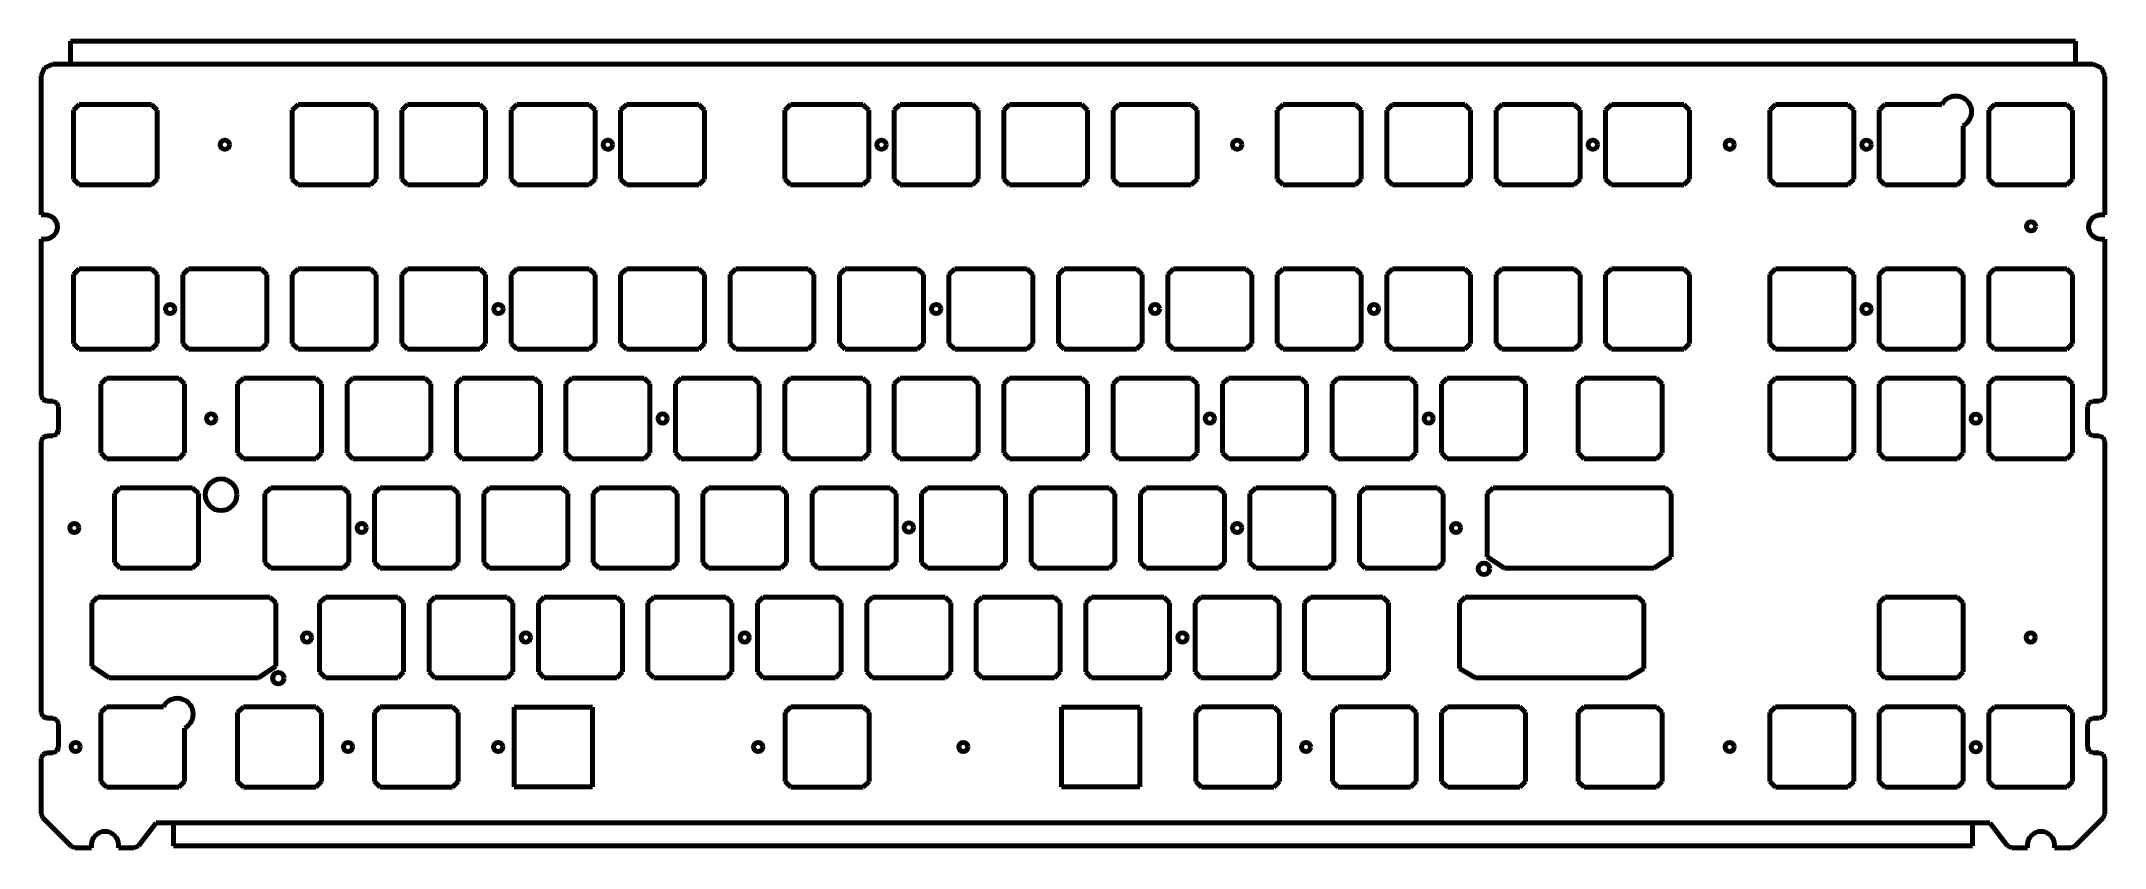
# Model space of a CAD drawing. Header units: millimetres. Extents: x 16 to 375, y 31 to 171.
import ezdxf

# ---------------------------------------------------------------- set-up
doc = ezdxf.new("R2010")
doc.units = ezdxf.units.MM
doc.layers.get('0').update_dxf_attribs({"lineweight": 70, "true_color": 0x008000})

msp = doc.modelspace()

# ---------------------------------------------------------------- linework, layer by layer
at = {"color": 4}
for p, q in [((369.74, 171.32), (20.76, 171.32)), ((20.76, 171.32), (20.76, 167.32)), ((369.74, 171.32), (369.74, 167.32)), ((16.25, 166.73), (15.66, 165.32)), ((15.66, 165.32), (15.66, 141.15)), ((17.66, 167.32), (16.25, 166.73)), ((372.84, 167.32), (17.66, 167.32)), ((374.25, 166.73), (372.84, 167.32)), ((374.84, 165.32), (374.25, 166.73)), ((374.84, 141.15), (374.84, 165.32)), ((21.26, 159.32), (22.26, 160.32)), ((21.26, 147.32), (21.26, 159.32)), ((22.26, 160.32), (34.86, 160.32)), ((34.86, 160.32), (35.86, 159.32)), ((35.86, 159.32), (35.86, 147.32)), ((59.36, 159.32), (60.36, 160.32)), ((59.36, 147.32), (59.36, 159.32)), ((60.36, 160.32), (72.96, 160.32)), ((72.96, 160.32), (73.96, 159.32)), ((73.96, 159.32), (73.96, 147.32)), ((78.41, 159.32), (79.41, 160.32)), ((78.41, 147.32), (78.41, 159.32)), ((79.41, 160.32), (92.01, 160.32)), ((92.01, 160.32), (93.01, 159.32)), ((93.01, 159.32), (93.01, 147.32)), ((97.46, 159.32), (98.46, 160.32)), ((97.46, 147.32), (97.46, 159.32)), ((98.46, 160.32), (111.06, 160.32)), ((111.06, 160.32), (112.06, 159.32)), ((112.06, 159.32), (112.06, 147.32)), ((116.51, 159.32), (117.51, 160.32)), ((116.51, 147.32), (116.51, 159.32)), ((117.51, 160.32), (130.11, 160.32)), ((130.11, 160.32), (131.11, 159.32)), ((131.11, 159.32), (131.11, 147.32)), ((145.09, 159.32), (146.09, 160.32)), ((145.09, 147.32), (145.09, 159.32)), ((146.09, 160.32), (158.69, 160.32)), ((158.69, 160.32), (159.69, 159.32)), ((159.69, 159.32), (159.69, 147.32)), ((164.14, 159.32), (165.14, 160.32)), ((164.14, 147.32), (164.14, 159.32)), ((165.14, 160.32), (177.74, 160.32)), ((177.74, 160.32), (178.74, 159.32)), ((178.74, 159.32), (178.74, 147.32)), ((183.19, 159.32), (184.19, 160.32)), ((183.19, 147.32), (183.19, 159.32)), ((184.19, 160.32), (196.79, 160.32)), ((196.79, 160.32), (197.79, 159.32)), ((197.79, 159.32), (197.79, 147.32)), ((202.24, 159.32), (203.24, 160.32)), ((202.24, 147.32), (202.24, 159.32)), ((203.24, 160.32), (215.84, 160.32)), ((215.84, 160.32), (216.84, 159.32)), ((216.84, 159.32), (216.84, 147.32)), ((230.81, 159.32), (231.81, 160.32)), ((230.81, 147.32), (230.81, 159.32)), ((231.81, 160.32), (244.41, 160.32)), ((244.41, 160.32), (245.41, 159.32)), ((245.41, 159.32), (245.41, 147.32)), ((249.86, 159.32), (250.86, 160.32)), ((249.86, 147.32), (249.86, 159.32)), ((250.86, 160.32), (263.46, 160.32)), ((263.46, 160.32), (264.46, 159.32)), ((264.46, 159.32), (264.46, 147.32)), ((268.91, 159.32), (269.91, 160.32)), ((268.91, 147.32), (268.91, 159.32)), ((269.91, 160.32), (282.51, 160.32)), ((282.51, 160.32), (283.51, 159.32)), ((283.51, 159.32), (283.51, 147.32)), ((287.96, 159.32), (288.96, 160.32)), ((287.96, 147.32), (287.96, 159.32)), ((288.96, 160.32), (301.56, 160.32)), ((301.56, 160.32), (302.56, 159.32)), ((302.56, 159.32), (302.56, 147.32)), ((316.54, 159.32), (317.54, 160.32)), ((316.54, 147.32), (316.54, 159.32)), ((317.54, 160.32), (330.14, 160.32)), ((330.14, 160.32), (331.14, 159.32)), ((331.14, 159.32), (331.14, 147.32)), ((335.59, 159.32), (336.59, 160.32)), ((335.59, 147.32), (335.59, 159.32)), ((336.59, 160.32), (346.48, 160.32)), ((354.64, 159.32), (355.64, 160.32)), ((354.64, 147.32), (354.64, 159.32)), ((355.64, 160.32), (368.24, 160.32)), ((368.24, 160.32), (369.24, 159.32)), ((369.24, 159.32), (369.24, 147.32)), ((350.19, 156.61), (350.19, 147.32)), ((22.26, 146.32), (21.26, 147.32)), ((35.86, 147.32), (34.86, 146.32)), ((60.36, 146.32), (59.36, 147.32)), ((73.96, 147.32), (72.96, 146.32)), ((79.41, 146.32), (78.41, 147.32)), ((93.01, 147.32), (92.01, 146.32)), ((98.46, 146.32), (97.46, 147.32)), ((112.06, 147.32), (111.06, 146.32)), ((117.51, 146.32), (116.51, 147.32)), ((131.11, 147.32), (130.11, 146.32)), ((146.09, 146.32), (145.09, 147.32)), ((159.69, 147.32), (158.69, 146.32)), ((165.14, 146.32), (164.14, 147.32)), ((178.74, 147.32), (177.74, 146.32)), ((184.19, 146.32), (183.19, 147.32)), ((197.79, 147.32), (196.79, 146.32)), ((203.24, 146.32), (202.24, 147.32)), ((216.84, 147.32), (215.84, 146.32)), ((231.81, 146.32), (230.81, 147.32)), ((245.41, 147.32), (244.41, 146.32)), ((250.86, 146.32), (249.86, 147.32)), ((264.46, 147.32), (263.46, 146.32)), ((269.91, 146.32), (268.91, 147.32)), ((283.51, 147.32), (282.51, 146.32)), ((288.96, 146.32), (287.96, 147.32)), ((302.56, 147.32), (301.56, 146.32)), ((317.54, 146.32), (316.54, 147.32)), ((331.14, 147.32), (330.14, 146.32)), ((336.59, 146.32), (335.59, 147.32)), ((350.19, 147.32), (349.19, 146.32)), ((355.64, 146.32), (354.64, 147.32)), ((369.24, 147.32), (368.24, 146.32)), ((34.86, 146.32), (22.26, 146.32)), ((72.96, 146.32), (60.36, 146.32)), ((92.01, 146.32), (79.41, 146.32)), ((111.06, 146.32), (98.46, 146.32)), ((130.11, 146.32), (117.51, 146.32)), ((158.69, 146.32), (146.09, 146.32)), ((177.74, 146.32), (165.14, 146.32)), ((196.79, 146.32), (184.19, 146.32)), ((215.84, 146.32), (203.24, 146.32)), ((244.41, 146.32), (231.81, 146.32)), ((263.46, 146.32), (250.86, 146.32)), ((282.51, 146.32), (269.91, 146.32)), ((301.56, 146.32), (288.96, 146.32)), ((330.14, 146.32), (317.54, 146.32)), ((349.19, 146.32), (336.59, 146.32)), ((368.24, 146.32), (355.64, 146.32)), ((16.35, 141.15), (15.66, 141.15)), ((374.15, 141.15), (374.84, 141.15)), ((16.35, 136.92), (15.66, 136.92)), ((15.66, 136.92), (15.66, 109.7)), ((374.15, 136.92), (374.84, 136.92)), ((374.84, 109.7), (374.84, 136.92)), ((22.26, 131.75), (21.26, 130.75)), ((21.26, 118.75), (21.26, 130.75)), ((22.26, 131.75), (34.86, 131.75)), ((34.86, 131.75), (35.86, 130.75)), ((35.86, 130.75), (35.86, 118.75)), ((40.31, 130.75), (41.31, 131.75)), ((40.31, 118.75), (40.31, 130.75)), ((41.31, 131.75), (53.91, 131.75)), ((53.91, 131.75), (54.91, 130.75)), ((54.91, 130.75), (54.91, 118.75)), ((59.36, 130.75), (60.36, 131.75)), ((59.36, 118.75), (59.36, 130.75)), ((60.36, 131.75), (72.96, 131.75)), ((72.96, 131.75), (73.96, 130.75)), ((73.96, 130.75), (73.96, 118.75)), ((78.41, 130.75), (79.41, 131.75)), ((78.41, 118.75), (78.41, 130.75)), ((79.41, 131.75), (92.01, 131.75)), ((92.01, 131.75), (93.01, 130.75)), ((93.01, 130.75), (93.01, 118.75)), ((97.46, 130.75), (98.46, 131.75)), ((97.46, 118.75), (97.46, 130.75)), ((98.46, 131.75), (111.06, 131.75)), ((111.06, 131.75), (112.06, 130.75)), ((112.06, 130.75), (112.06, 118.75)), ((116.51, 130.75), (117.51, 131.75)), ((116.51, 118.75), (116.51, 130.75)), ((117.51, 131.75), (130.11, 131.75)), ((130.11, 131.75), (131.11, 130.75)), ((131.11, 130.75), (131.11, 118.75)), ((135.56, 130.75), (136.56, 131.75)), ((135.56, 118.75), (135.56, 130.75)), ((136.56, 131.75), (149.16, 131.75)), ((149.16, 131.75), (150.16, 130.75)), ((150.16, 130.75), (150.16, 118.75)), ((154.61, 130.75), (155.61, 131.75)), ((154.61, 118.75), (154.61, 130.75)), ((155.61, 131.75), (168.21, 131.75)), ((168.21, 131.75), (169.21, 130.75)), ((169.21, 130.75), (169.21, 118.75)), ((173.66, 130.75), (174.66, 131.75)), ((173.66, 118.75), (173.66, 130.75)), ((174.66, 131.75), (187.26, 131.75)), ((187.26, 131.75), (188.26, 130.75)), ((188.26, 130.75), (188.26, 118.75)), ((192.71, 130.75), (193.71, 131.75)), ((192.71, 118.75), (192.71, 130.75)), ((193.71, 131.75), (206.31, 131.75)), ((206.31, 131.75), (207.31, 130.75)), ((207.31, 130.75), (207.31, 118.75)), ((211.76, 130.75), (212.76, 131.75)), ((211.76, 118.75), (211.76, 130.75)), ((212.76, 131.75), (225.36, 131.75)), ((225.36, 131.75), (226.36, 130.75)), ((226.36, 130.75), (226.36, 118.75)), ((230.81, 130.75), (231.81, 131.75)), ((230.81, 118.75), (230.81, 130.75)), ((231.81, 131.75), (244.41, 131.75)), ((244.41, 131.75), (245.41, 130.75)), ((245.41, 130.75), (245.41, 118.75)), ((249.86, 130.75), (250.86, 131.75)), ((249.86, 118.75), (249.86, 130.75)), ((250.86, 131.75), (263.46, 131.75)), ((263.46, 131.75), (264.46, 130.75)), ((264.46, 130.75), (264.46, 118.75)), ((268.91, 130.75), (269.91, 131.75)), ((268.91, 118.75), (268.91, 130.75)), ((269.91, 131.75), (282.51, 131.75)), ((282.51, 131.75), (283.51, 130.75)), ((283.51, 130.75), (283.51, 118.75)), ((287.96, 130.75), (288.96, 131.75)), ((287.96, 118.75), (287.96, 130.75)), ((288.96, 131.75), (301.56, 131.75)), ((301.56, 131.75), (302.56, 130.75)), ((302.56, 130.75), (302.56, 118.75)), ((316.54, 130.75), (317.54, 131.75)), ((316.54, 118.75), (316.54, 130.75)), ((317.54, 131.75), (330.14, 131.75)), ((330.14, 131.75), (331.14, 130.75)), ((331.14, 130.75), (331.14, 118.75)), ((336.59, 131.75), (335.59, 130.75)), ((335.59, 130.75), (335.59, 118.75)), ((349.19, 131.75), (336.59, 131.75)), ((350.19, 130.75), (349.19, 131.75)), ((350.19, 118.75), (350.19, 130.75)), ((354.64, 130.75), (355.64, 131.75)), ((354.64, 118.75), (354.64, 130.75)), ((355.64, 131.75), (368.24, 131.75)), ((368.24, 131.75), (369.24, 130.75)), ((369.24, 130.75), (369.24, 118.75)), ((22.26, 117.75), (21.26, 118.75)), ((35.86, 118.75), (34.86, 117.75)), ((41.31, 117.75), (40.31, 118.75)), ((54.91, 118.75), (53.91, 117.75)), ((60.36, 117.75), (59.36, 118.75)), ((73.96, 118.75), (72.96, 117.75)), ((79.41, 117.75), (78.41, 118.75)), ((93.01, 118.75), (92.01, 117.75)), ((98.46, 117.75), (97.46, 118.75)), ((112.06, 118.75), (111.06, 117.75)), ((117.51, 117.75), (116.51, 118.75)), ((131.11, 118.75), (130.11, 117.75)), ((136.56, 117.75), (135.56, 118.75)), ((150.16, 118.75), (149.16, 117.75)), ((155.61, 117.75), (154.61, 118.75)), ((169.21, 118.75), (168.21, 117.75)), ((174.66, 117.75), (173.66, 118.75)), ((188.26, 118.75), (187.26, 117.75)), ((193.71, 117.75), (192.71, 118.75)), ((207.31, 118.75), (206.31, 117.75)), ((212.76, 117.75), (211.76, 118.75)), ((226.36, 118.75), (225.36, 117.75)), ((231.81, 117.75), (230.81, 118.75)), ((245.41, 118.75), (244.41, 117.75)), ((250.86, 117.75), (249.86, 118.75)), ((264.46, 118.75), (263.46, 117.75)), ((269.91, 117.75), (268.91, 118.75)), ((283.51, 118.75), (282.51, 117.75)), ((288.96, 117.75), (287.96, 118.75)), ((302.56, 118.75), (301.56, 117.75)), ((317.54, 117.75), (316.54, 118.75)), ((331.14, 118.75), (330.14, 117.75)), ((335.59, 118.75), (336.59, 117.75)), ((349.19, 117.75), (350.19, 118.75)), ((355.64, 117.75), (354.64, 118.75)), ((369.24, 118.75), (368.24, 117.75)), ((34.86, 117.75), (22.26, 117.75)), ((53.91, 117.75), (41.31, 117.75)), ((72.96, 117.75), (60.36, 117.75)), ((92.01, 117.75), (79.41, 117.75)), ((111.06, 117.75), (98.46, 117.75)), ((130.11, 117.75), (117.51, 117.75)), ((149.16, 117.75), (136.56, 117.75)), ((168.21, 117.75), (155.61, 117.75)), ((187.26, 117.75), (174.66, 117.75)), ((206.31, 117.75), (193.71, 117.75)), ((225.36, 117.75), (212.76, 117.75)), ((244.41, 117.75), (231.81, 117.75)), ((263.46, 117.75), (250.86, 117.75)), ((282.51, 117.75), (269.91, 117.75)), ((301.56, 117.75), (288.96, 117.75)), ((330.14, 117.75), (317.54, 117.75)), ((336.59, 117.75), (349.19, 117.75)), ((368.24, 117.75), (355.64, 117.75)), ((26.02, 111.7), (27.02, 112.7)), ((26.02, 99.7), (26.02, 111.7)), ((27.02, 112.7), (39.62, 112.7)), ((39.62, 112.7), (40.62, 111.7)), ((40.62, 111.7), (40.62, 99.7)), ((49.84, 111.7), (50.84, 112.7)), ((49.84, 99.7), (49.84, 111.7)), ((50.84, 112.7), (63.44, 112.7)), ((63.44, 112.7), (64.44, 111.7)), ((64.44, 111.7), (64.44, 99.7)), ((68.89, 111.7), (69.89, 112.7)), ((68.89, 99.7), (68.89, 111.7)), ((69.89, 112.7), (82.49, 112.7)), ((82.49, 112.7), (83.49, 111.7)), ((83.49, 111.7), (83.49, 99.7)), ((87.94, 111.7), (88.94, 112.7)), ((87.94, 99.7), (87.94, 111.7)), ((88.94, 112.7), (101.54, 112.7)), ((101.54, 112.7), (102.54, 111.7)), ((102.54, 111.7), (102.54, 99.7)), ((106.99, 111.7), (107.99, 112.7)), ((106.99, 99.7), (106.99, 111.7)), ((107.99, 112.7), (120.59, 112.7)), ((120.59, 112.7), (121.59, 111.7)), ((121.59, 111.7), (121.59, 99.7)), ((126.04, 111.7), (127.04, 112.7)), ((126.04, 99.7), (126.04, 111.7)), ((127.04, 112.7), (139.64, 112.7)), ((139.64, 112.7), (140.64, 111.7)), ((140.64, 111.7), (140.64, 99.7)), ((145.09, 111.7), (146.09, 112.7)), ((145.09, 99.7), (145.09, 111.7)), ((146.09, 112.7), (158.69, 112.7)), ((158.69, 112.7), (159.69, 111.7)), ((159.69, 111.7), (159.69, 99.7)), ((164.14, 111.7), (165.14, 112.7)), ((164.14, 99.7), (164.14, 111.7)), ((165.14, 112.7), (177.74, 112.7)), ((177.74, 112.7), (178.74, 111.7)), ((178.74, 111.7), (178.74, 99.7)), ((183.19, 111.7), (184.19, 112.7)), ((183.19, 99.7), (183.19, 111.7)), ((184.19, 112.7), (196.79, 112.7)), ((196.79, 112.7), (197.79, 111.7)), ((197.79, 111.7), (197.79, 99.7)), ((202.24, 111.7), (203.24, 112.7)), ((202.24, 99.7), (202.24, 111.7)), ((203.24, 112.7), (215.84, 112.7)), ((215.84, 112.7), (216.84, 111.7)), ((216.84, 111.7), (216.84, 99.7)), ((221.29, 111.7), (222.29, 112.7)), ((221.29, 99.7), (221.29, 111.7)), ((222.29, 112.7), (234.89, 112.7)), ((234.89, 112.7), (235.89, 111.7)), ((235.89, 111.7), (235.89, 99.7)), ((240.34, 111.7), (241.34, 112.7)), ((240.34, 99.7), (240.34, 111.7)), ((241.34, 112.7), (253.94, 112.7)), ((253.94, 112.7), (254.94, 111.7)), ((254.94, 111.7), (254.94, 99.7)), ((259.39, 111.7), (260.39, 112.7)), ((259.39, 99.7), (259.39, 111.7)), ((260.39, 112.7), (272.99, 112.7)), ((272.99, 112.7), (273.99, 111.7)), ((273.99, 111.7), (273.99, 99.7)), ((283.2, 111.7), (284.2, 112.7)), ((283.2, 99.7), (283.2, 111.7)), ((284.2, 112.7), (296.8, 112.7)), ((296.8, 112.7), (297.8, 111.7)), ((297.8, 111.7), (297.8, 99.7)), ((316.54, 111.7), (317.54, 112.7)), ((316.54, 99.7), (316.54, 111.7)), ((317.54, 112.7), (330.14, 112.7)), ((330.14, 112.7), (331.14, 111.7)), ((331.14, 111.7), (331.14, 99.7)), ((336.59, 112.7), (335.59, 111.7)), ((335.59, 111.7), (335.59, 99.7)), ((349.19, 112.7), (336.59, 112.7)), ((350.19, 111.7), (349.19, 112.7)), ((350.19, 99.7), (350.19, 111.7)), ((354.64, 111.7), (355.64, 112.7)), ((354.64, 99.7), (354.64, 111.7)), ((355.64, 112.7), (368.24, 112.7)), ((368.24, 112.7), (369.24, 111.7)), ((369.24, 111.7), (369.24, 99.7)), ((15.66, 109.7), (15.96, 108.99)), ((15.96, 108.99), (16.66, 108.7)), ((17.66, 108.7), (16.66, 108.7)), ((18.37, 108.4), (17.66, 108.7)), ((18.66, 107.7), (18.37, 108.4)), ((372.13, 108.4), (371.84, 107.7)), ((372.84, 108.7), (372.13, 108.4)), ((372.84, 108.7), (373.84, 108.7)), ((373.84, 108.7), (374.54, 108.99)), ((374.54, 108.99), (374.84, 109.7)), ((18.66, 107.7), (18.66, 103.7)), ((371.84, 105.7), (371.84, 107.7)), ((371.84, 105.7), (371.84, 103.7)), ((15.96, 102.4), (15.66, 101.7)), ((15.66, 54.55), (15.66, 101.7)), ((16.66, 102.7), (15.96, 102.4)), ((17.66, 102.7), (16.66, 102.7)), ((17.66, 102.7), (18.37, 102.99)), ((18.37, 102.99), (18.66, 103.7)), ((371.84, 103.7), (372.13, 102.99)), ((372.13, 102.99), (372.84, 102.7)), ((372.84, 102.7), (373.84, 102.7)), ((374.54, 102.4), (373.84, 102.7)), ((374.84, 101.7), (374.54, 102.4)), ((374.84, 54.55), (374.84, 101.7)), ((27.02, 98.7), (26.02, 99.7)), ((39.62, 98.7), (27.02, 98.7)), ((40.62, 99.7), (39.62, 98.7)), ((50.84, 98.7), (49.84, 99.7)), ((63.44, 98.7), (50.84, 98.7)), ((64.44, 99.7), (63.44, 98.7)), ((69.89, 98.7), (68.89, 99.7)), ((82.49, 98.7), (69.89, 98.7)), ((83.49, 99.7), (82.49, 98.7)), ((88.94, 98.7), (87.94, 99.7)), ((101.54, 98.7), (88.94, 98.7)), ((102.54, 99.7), (101.54, 98.7)), ((107.99, 98.7), (106.99, 99.7)), ((120.59, 98.7), (107.99, 98.7)), ((121.59, 99.7), (120.59, 98.7)), ((127.04, 98.7), (126.04, 99.7)), ((139.64, 98.7), (127.04, 98.7)), ((140.64, 99.7), (139.64, 98.7)), ((146.09, 98.7), (145.09, 99.7)), ((158.69, 98.7), (146.09, 98.7)), ((159.69, 99.7), (158.69, 98.7)), ((165.14, 98.7), (164.14, 99.7)), ((177.74, 98.7), (165.14, 98.7)), ((178.74, 99.7), (177.74, 98.7)), ((184.19, 98.7), (183.19, 99.7)), ((196.79, 98.7), (184.19, 98.7)), ((197.79, 99.7), (196.79, 98.7)), ((203.24, 98.7), (202.24, 99.7)), ((215.84, 98.7), (203.24, 98.7)), ((216.84, 99.7), (215.84, 98.7)), ((222.29, 98.7), (221.29, 99.7)), ((234.89, 98.7), (222.29, 98.7)), ((235.89, 99.7), (234.89, 98.7)), ((241.34, 98.7), (240.34, 99.7)), ((253.94, 98.7), (241.34, 98.7)), ((254.94, 99.7), (253.94, 98.7)), ((260.39, 98.7), (259.39, 99.7)), ((272.99, 98.7), (260.39, 98.7)), ((273.99, 99.7), (272.99, 98.7)), ((284.2, 98.7), (283.2, 99.7)), ((296.8, 98.7), (284.2, 98.7)), ((297.8, 99.7), (296.8, 98.7)), ((317.54, 98.7), (316.54, 99.7)), ((330.14, 98.7), (317.54, 98.7)), ((331.14, 99.7), (330.14, 98.7)), ((335.59, 99.7), (336.59, 98.7)), ((336.59, 98.7), (349.19, 98.7)), ((349.19, 98.7), (350.19, 99.7)), ((355.64, 98.7), (354.64, 99.7)), ((368.24, 98.7), (355.64, 98.7)), ((369.24, 99.7), (368.24, 98.7)), ((28.41, 92.65), (29.41, 93.65)), ((29.41, 93.65), (42.01, 93.65)), ((42.01, 93.65), (43.01, 92.65)), ((54.6, 92.65), (55.6, 93.65)), ((55.6, 93.65), (68.2, 93.65)), ((68.2, 93.65), (69.2, 92.65)), ((73.65, 92.65), (74.65, 93.65)), ((74.65, 93.65), (87.25, 93.65)), ((87.25, 93.65), (88.25, 92.65)), ((92.7, 92.65), (93.7, 93.65)), ((93.7, 93.65), (106.3, 93.65)), ((106.3, 93.65), (107.3, 92.65)), ((111.75, 92.65), (112.75, 93.65)), ((112.75, 93.65), (125.35, 93.65)), ((125.35, 93.65), (126.35, 92.65)), ((130.8, 92.65), (131.8, 93.65)), ((131.8, 93.65), (144.4, 93.65)), ((144.4, 93.65), (145.4, 92.65)), ((149.85, 92.65), (150.85, 93.65)), ((150.85, 93.65), (163.45, 93.65)), ((163.45, 93.65), (164.45, 92.65)), ((168.9, 92.65), (169.9, 93.65)), ((169.9, 93.65), (182.5, 93.65)), ((182.5, 93.65), (183.5, 92.65)), ((187.95, 92.65), (188.95, 93.65)), ((188.95, 93.65), (201.55, 93.65)), ((201.55, 93.65), (202.55, 92.65)), ((207, 92.65), (208, 93.65)), ((208, 93.65), (220.6, 93.65)), ((220.6, 93.65), (221.6, 92.65)), ((226.05, 92.65), (227.05, 93.65)), ((227.05, 93.65), (239.65, 93.65)), ((239.65, 93.65), (240.65, 92.65)), ((245.1, 92.65), (246.1, 93.65)), ((246.1, 93.65), (258.7, 93.65)), ((258.7, 93.65), (259.7, 92.65)), ((267.36, 92.65), (268.36, 93.65)), ((268.36, 93.65), (298.36, 93.65)), ((298.36, 93.65), (299.36, 92.65)), ((28.41, 80.65), (28.41, 92.65)), ((43.01, 92.65), (43.01, 80.65)), ((54.6, 80.65), (54.6, 92.65)), ((69.2, 92.65), (69.2, 80.65)), ((73.65, 80.65), (73.65, 92.65)), ((88.25, 92.65), (88.25, 80.65)), ((92.7, 80.65), (92.7, 92.65)), ((107.3, 92.65), (107.3, 80.65)), ((111.75, 80.65), (111.75, 92.65)), ((126.35, 92.65), (126.35, 80.65)), ((130.8, 80.65), (130.8, 92.65)), ((145.4, 92.65), (145.4, 80.65)), ((149.85, 80.65), (149.85, 92.65)), ((164.45, 92.65), (164.45, 80.65)), ((168.9, 80.65), (168.9, 92.65)), ((183.5, 92.65), (183.5, 80.65)), ((187.95, 80.65), (187.95, 92.65)), ((202.55, 92.65), (202.55, 80.65)), ((207, 80.65), (207, 92.65)), ((221.6, 92.65), (221.6, 80.65)), ((226.05, 80.65), (226.05, 92.65)), ((240.65, 92.65), (240.65, 80.65)), ((245.1, 80.65), (245.1, 92.65)), ((259.7, 92.65), (259.7, 80.65)), ((267.36, 81.65), (267.36, 92.65)), ((299.36, 92.65), (299.36, 81.65)), ((29.41, 79.65), (28.41, 80.65)), ((42.01, 79.65), (29.41, 79.65)), ((43.01, 80.65), (42.01, 79.65)), ((55.6, 79.65), (54.6, 80.65)), ((68.2, 79.65), (55.6, 79.65)), ((69.2, 80.65), (68.2, 79.65)), ((74.65, 79.65), (73.65, 80.65)), ((87.25, 79.65), (74.65, 79.65)), ((88.25, 80.65), (87.25, 79.65)), ((93.7, 79.65), (92.7, 80.65)), ((106.3, 79.65), (93.7, 79.65)), ((107.3, 80.65), (106.3, 79.65)), ((112.75, 79.65), (111.75, 80.65)), ((125.35, 79.65), (112.75, 79.65)), ((126.35, 80.65), (125.35, 79.65)), ((131.8, 79.65), (130.8, 80.65)), ((144.4, 79.65), (131.8, 79.65)), ((145.4, 80.65), (144.4, 79.65)), ((150.85, 79.65), (149.85, 80.65)), ((163.45, 79.65), (150.85, 79.65)), ((164.45, 80.65), (163.45, 79.65)), ((169.9, 79.65), (168.9, 80.65)), ((182.5, 79.65), (169.9, 79.65)), ((183.5, 80.65), (182.5, 79.65)), ((188.95, 79.65), (187.95, 80.65)), ((201.55, 79.65), (188.95, 79.65)), ((202.55, 80.65), (201.55, 79.65)), ((208, 79.65), (207, 80.65)), ((220.6, 79.65), (208, 79.65)), ((221.6, 80.65), (220.6, 79.65)), ((227.05, 79.65), (226.05, 80.65)), ((239.65, 79.65), (227.05, 79.65)), ((240.65, 80.65), (239.65, 79.65)), ((246.1, 79.65), (245.1, 80.65)), ((258.7, 79.65), (246.1, 79.65)), ((259.7, 80.65), (258.7, 79.65)), ((270.36, 79.65), (267.36, 81.65)), ((296.36, 79.65), (270.36, 79.65)), ((299.36, 81.65), (296.36, 79.65)), ((24.47, 73.6), (25.47, 74.6)), ((24.47, 62.6), (24.47, 73.6)), ((25.47, 74.6), (55.47, 74.6)), ((55.47, 74.6), (56.47, 73.6)), ((56.47, 73.6), (56.47, 62.6)), ((64.12, 73.6), (65.12, 74.6)), ((64.12, 61.6), (64.12, 73.6)), ((65.12, 74.6), (77.72, 74.6)), ((77.72, 74.6), (78.72, 73.6)), ((78.72, 73.6), (78.72, 61.6)), ((83.17, 73.6), (84.17, 74.6)), ((83.17, 61.6), (83.17, 73.6)), ((84.17, 74.6), (96.77, 74.6)), ((96.77, 74.6), (97.77, 73.6)), ((97.77, 73.6), (97.77, 61.6)), ((102.22, 73.6), (103.22, 74.6)), ((102.22, 61.6), (102.22, 73.6)), ((103.22, 74.6), (115.82, 74.6)), ((115.82, 74.6), (116.82, 73.6)), ((116.82, 73.6), (116.82, 61.6)), ((121.27, 73.6), (122.27, 74.6)), ((121.27, 61.6), (121.27, 73.6)), ((122.27, 74.6), (134.87, 74.6)), ((134.87, 74.6), (135.87, 73.6)), ((135.87, 73.6), (135.87, 61.6)), ((140.32, 73.6), (141.32, 74.6)), ((140.32, 61.6), (140.32, 73.6)), ((141.32, 74.6), (153.92, 74.6)), ((153.92, 74.6), (154.92, 73.6)), ((154.92, 73.6), (154.92, 61.6)), ((159.37, 73.6), (160.37, 74.6)), ((159.37, 61.6), (159.37, 73.6)), ((160.37, 74.6), (172.97, 74.6)), ((172.97, 74.6), (173.97, 73.6)), ((173.97, 73.6), (173.97, 61.6)), ((178.42, 73.6), (179.42, 74.6)), ((178.42, 61.6), (178.42, 73.6)), ((179.42, 74.6), (192.02, 74.6)), ((192.02, 74.6), (193.02, 73.6)), ((193.02, 73.6), (193.02, 61.6)), ((197.47, 73.6), (198.47, 74.6)), ((197.47, 61.6), (197.47, 73.6)), ((198.47, 74.6), (211.07, 74.6)), ((211.07, 74.6), (212.07, 73.6)), ((212.07, 73.6), (212.07, 61.6)), ((216.52, 73.6), (217.52, 74.6)), ((216.52, 61.6), (216.52, 73.6)), ((217.52, 74.6), (230.12, 74.6)), ((230.12, 74.6), (231.12, 73.6)), ((231.12, 73.6), (231.12, 61.6)), ((235.57, 73.6), (236.57, 74.6)), ((235.57, 61.6), (235.57, 73.6)), ((236.57, 74.6), (249.17, 74.6)), ((249.17, 74.6), (250.17, 73.6)), ((250.17, 73.6), (250.17, 61.6)), ((262.54, 73.6), (263.54, 74.6)), ((262.54, 62.18), (262.54, 73.6)), ((263.54, 74.6), (293.64, 74.6)), ((293.64, 74.6), (294.64, 73.6)), ((294.64, 73.6), (294.64, 62.18)), ((335.59, 73.6), (336.59, 74.6)), ((335.59, 73.6), (335.59, 61.6)), ((336.59, 74.6), (349.19, 74.6)), ((349.19, 74.6), (350.19, 73.6)), ((350.19, 61.6), (350.19, 73.6)), ((27.47, 60.6), (24.47, 62.6)), ((56.47, 62.6), (53.47, 60.6)), ((65.12, 60.6), (64.12, 61.6)), ((78.72, 61.6), (77.72, 60.6)), ((84.17, 60.6), (83.17, 61.6)), ((97.77, 61.6), (96.77, 60.6)), ((103.22, 60.6), (102.22, 61.6)), ((116.82, 61.6), (115.82, 60.6)), ((122.27, 60.6), (121.27, 61.6)), ((135.87, 61.6), (134.87, 60.6)), ((141.32, 60.6), (140.32, 61.6)), ((154.92, 61.6), (153.92, 60.6)), ((160.37, 60.6), (159.37, 61.6)), ((173.97, 61.6), (172.97, 60.6)), ((179.42, 60.6), (178.42, 61.6)), ((193.02, 61.6), (192.02, 60.6)), ((198.47, 60.6), (197.47, 61.6)), ((212.07, 61.6), (211.07, 60.6)), ((217.52, 60.6), (216.52, 61.6)), ((231.12, 61.6), (230.12, 60.6)), ((236.57, 60.6), (235.57, 61.6)), ((250.17, 61.6), (249.17, 60.6)), ((265.29, 60.6), (262.54, 62.18)), ((294.64, 62.18), (291.89, 60.6)), ((335.59, 61.6), (336.59, 60.6)), ((349.19, 60.6), (350.19, 61.6)), ((27.47, 60.6), (53.47, 60.6)), ((77.72, 60.6), (65.12, 60.6)), ((96.77, 60.6), (84.17, 60.6)), ((115.82, 60.6), (103.22, 60.6)), ((134.87, 60.6), (122.27, 60.6)), ((153.92, 60.6), (141.32, 60.6)), ((172.97, 60.6), (160.37, 60.6)), ((192.02, 60.6), (179.42, 60.6)), ((211.07, 60.6), (198.47, 60.6)), ((230.12, 60.6), (217.52, 60.6)), ((249.17, 60.6), (236.57, 60.6)), ((291.89, 60.6), (265.29, 60.6)), ((336.59, 60.6), (349.19, 60.6)), ((15.66, 54.55), (15.96, 53.84)), ((26.02, 54.55), (27.02, 55.55)), ((26.02, 42.55), (26.02, 54.55)), ((27.02, 55.55), (36.91, 55.55)), ((49.84, 54.55), (50.84, 55.55)), ((49.84, 42.55), (49.84, 54.55)), ((50.84, 55.55), (63.44, 55.55)), ((63.44, 55.55), (64.44, 54.55)), ((64.44, 54.55), (64.44, 42.55)), ((73.65, 54.55), (74.65, 55.55)), ((73.65, 42.55), (73.65, 54.55)), ((74.65, 55.55), (87.25, 55.55)), ((87.25, 55.55), (88.25, 54.55)), ((88.25, 54.55), (88.25, 42.55)), ((98, 55.5), (111.6, 55.5)), ((98, 41.6), (98, 55.5)), ((111.6, 55.5), (111.6, 41.6)), ((145.15, 54.55), (146.14, 55.55)), ((145.15, 42.55), (145.15, 54.55)), ((146.14, 55.55), (158.74, 55.55)), ((158.74, 55.55), (159.75, 54.55)), ((159.75, 54.55), (159.75, 42.55)), ((193.27, 55.5), (206.87, 55.5)), ((193.27, 41.6), (193.27, 55.5)), ((206.87, 55.5), (206.87, 41.6)), ((216.62, 54.54), (217.62, 55.54)), ((216.62, 42.54), (216.62, 54.54)), ((217.62, 55.54), (230.22, 55.54)), ((230.22, 55.54), (231.21, 54.54)), ((231.21, 54.54), (231.21, 42.54)), ((240.42, 54.54), (241.41, 55.54)), ((240.42, 42.54), (240.42, 54.54)), ((241.41, 55.54), (254.01, 55.54)), ((254.01, 55.54), (255.01, 54.54)), ((255.01, 54.54), (255.01, 42.54)), ((259.41, 54.54), (260.41, 55.54)), ((259.41, 42.54), (259.41, 54.54)), ((260.41, 55.54), (273.01, 55.54)), ((273.01, 55.54), (274, 54.54)), ((274, 54.54), (274, 42.54)), ((283.2, 54.54), (284.2, 55.54)), ((283.2, 42.54), (283.2, 54.54)), ((284.2, 55.54), (296.8, 55.54)), ((296.8, 55.54), (297.8, 54.54)), ((297.8, 54.54), (297.8, 42.54)), ((316.54, 54.55), (317.54, 55.55)), ((316.54, 42.55), (316.54, 54.55)), ((317.54, 55.55), (330.14, 55.55)), ((330.14, 55.55), (331.14, 54.55)), ((331.14, 54.55), (331.14, 42.55)), ((335.59, 54.55), (336.59, 55.55)), ((335.59, 42.55), (335.59, 54.55)), ((336.59, 55.55), (349.19, 55.55)), ((349.19, 55.55), (350.19, 54.55)), ((350.19, 54.55), (350.19, 42.55)), ((354.64, 54.55), (355.64, 55.55)), ((354.64, 42.55), (354.64, 54.55)), ((355.64, 55.55), (368.24, 55.55)), ((368.24, 55.55), (369.24, 54.55)), ((369.24, 54.55), (369.24, 42.55)), ((374.54, 53.84), (374.84, 54.55)), ((15.96, 53.84), (16.66, 53.55)), ((17.66, 53.55), (16.66, 53.55)), ((18.37, 53.26), (17.66, 53.55)), ((18.66, 52.55), (18.37, 53.26)), ((18.66, 52.55), (18.66, 48.55)), ((40.62, 42.55), (40.62, 51.83)), ((372.13, 53.26), (371.84, 52.55)), ((371.84, 52.55), (371.84, 48.55)), ((372.84, 53.55), (372.13, 53.26)), ((372.84, 53.55), (373.84, 53.55)), ((373.84, 53.55), (374.54, 53.84)), ((15.96, 47.26), (15.66, 46.55)), ((16.66, 47.55), (15.96, 47.26)), ((17.66, 47.55), (16.66, 47.55)), ((17.66, 47.55), (18.37, 47.84)), ((18.37, 47.84), (18.66, 48.55)), ((371.84, 48.55), (372.13, 47.84)), ((372.13, 47.84), (372.84, 47.55)), ((372.84, 47.55), (373.84, 47.55)), ((374.54, 47.26), (373.84, 47.55)), ((374.84, 46.55), (374.54, 47.26)), ((15.66, 36.93), (15.66, 46.55)), ((374.84, 36.93), (374.84, 46.55)), ((27.02, 41.55), (26.02, 42.55)), ((39.62, 41.55), (27.02, 41.55)), ((40.62, 42.55), (39.62, 41.55)), ((50.84, 41.55), (49.84, 42.55)), ((63.44, 41.55), (50.84, 41.55)), ((64.44, 42.55), (63.44, 41.55)), ((74.65, 41.55), (73.65, 42.55)), ((87.25, 41.55), (74.65, 41.55)), ((88.25, 42.55), (87.25, 41.55)), ((111.6, 41.6), (98, 41.6)), ((146.15, 41.55), (145.15, 42.55)), ((158.75, 41.55), (146.15, 41.55)), ((159.75, 42.55), (158.75, 41.55)), ((206.87, 41.6), (193.27, 41.6)), ((217.62, 41.55), (216.62, 42.54)), ((230.22, 41.55), (217.62, 41.55)), ((231.21, 42.54), (230.22, 41.55)), ((241.41, 41.55), (240.42, 42.54)), ((254.01, 41.55), (241.41, 41.55)), ((255.01, 42.54), (254.01, 41.55)), ((260.41, 41.55), (259.41, 42.54)), ((273.01, 41.55), (260.41, 41.55)), ((274, 42.54), (273.01, 41.55)), ((284.2, 41.55), (283.2, 42.54)), ((296.8, 41.55), (284.2, 41.55)), ((297.8, 42.54), (296.8, 41.55)), ((317.54, 41.55), (316.54, 42.55)), ((330.14, 41.55), (317.54, 41.55)), ((331.14, 42.55), (330.14, 41.55)), ((336.59, 41.55), (335.59, 42.55)), ((349.19, 41.55), (336.59, 41.55)), ((350.19, 42.55), (349.19, 41.55)), ((355.64, 41.55), (354.64, 42.55)), ((368.24, 41.55), (355.64, 41.55)), ((369.24, 42.55), (368.24, 41.55)), ((15.66, 36.93), (15.96, 36.23)), ((20.87, 31.31), (15.96, 36.23)), ((369.63, 31.31), (374.54, 36.23)), ((374.54, 36.23), (374.84, 36.93)), ((35.68, 35.35), (32.56, 31.32)), ((354.82, 35.35), (35.68, 35.35)), ((38.68, 31.35), (38.68, 35.35)), ((351.82, 31.35), (351.82, 35.35)), ((354.82, 35.35), (357.94, 31.32)), ((20.87, 31.31), (21.58, 31.02)), ((21.58, 31.02), (24.41, 31.02)), ((24.41, 31.51), (24.41, 31.02)), ((29.11, 31.51), (29.11, 31.02)), ((29.11, 31.02), (31.85, 31.02)), ((31.85, 31.02), (32.56, 31.32)), ((351.82, 31.35), (38.68, 31.35)), ((357.94, 31.32), (358.65, 31.02)), ((358.65, 31.02), (361.39, 31.02)), ((361.39, 31.51), (361.39, 31.02)), ((366.09, 31.51), (366.09, 31.02)), ((366.09, 31.02), (368.92, 31.02)), ((368.92, 31.02), (369.63, 31.31))]:
    msp.add_line(p, q, dxfattribs=at)
for centre, radius in [((47.61, 153.32), 0.8), ((114.29, 153.32), 0.8), ((161.91, 153.32), 0.8), ((223.82, 153.32), 0.8), ((285.74, 153.32), 0.8), ((309.55, 153.32), 0.8), ((333.36, 153.32), 0.8), ((362.02, 139.12), 0.8), ((38.09, 124.75), 0.8), ((95.24, 124.75), 0.8), ((171.44, 124.75), 0.8), ((209.54, 124.75), 0.8), ((247.64, 124.75), 0.8), ((333.36, 124.75), 0.8), ((45.23, 105.7), 0.8), ((123.81, 105.7), 0.8), ((219.06, 105.7), 0.8), ((257.16, 105.7), 0.8), ((352.41, 105.66), 0.8), ((46.97, 92.42), 2.75), ((21.41, 86.65), 0.8), ((71.42, 86.65), 0.8), ((166.67, 86.72), 0.8), ((223.82, 86.65), 0.8), ((261.92, 86.65), 0.8), ((266.78, 79.55), 1), ((61.9, 67.6), 0.8), ((100, 67.6), 0.8), ((138.1, 67.6), 0.8), ((214.3, 67.6), 0.8), ((361.94, 67.6), 0.8), ((56.92, 60.52), 1), ((21.64, 48.55), 0.8), ((69.05, 48.55), 0.8), ((95.2, 48.55), 0.8), ((140.45, 48.55), 0.8), ((176.15, 48.55), 0.8), ((235.82, 48.54), 0.8), ((309.55, 48.55), 0.8), ((352.41, 48.51), 0.8)]:
    msp.add_circle(centre, radius, dxfattribs=at)
for centre, radius, start, end in [((348.91, 159.05), 2.75, 297.5701, 152.4299), ((16.35, 139.03), 2.11, 270, 90), ((374.15, 139.03), 2.11, 90, 270), ((39.35, 54.27), 2.75, 297.5701, 152.4299), ((26.76, 31.51), 2.35, 360, 180), ((363.74, 31.51), 2.35, 360, 180)]:
    msp.add_arc(centre, radius, start, end, dxfattribs=at)

doc.saveas('drawing.dxf')
